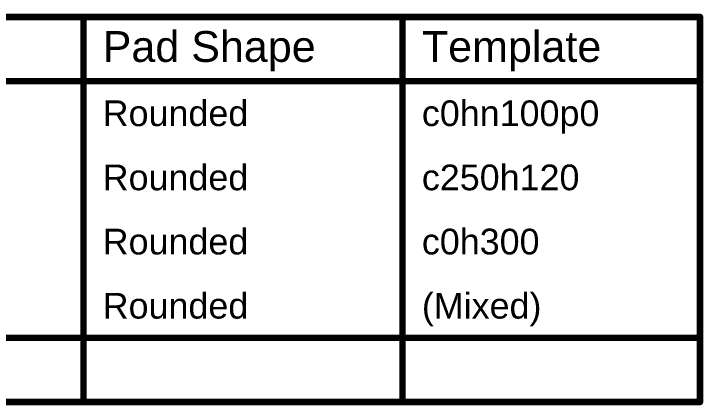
# Model space of a CAD drawing. Header units: inches. Extents: x -9 to 196, y -9 to 68.
# Drawn here: x 134.78 to 175.69, y 44.4 to 67.64 of the extents above; entities that cross this region are included whole.
import ezdxf

# ---------------------------------------------------------------- set-up
doc = ezdxf.new("R2010")
doc.units = ezdxf.units.IN
doc.layers.add('Drill Drawing', color=1, linetype='Continuous')
doc.styles.add('Arial', font='', dxfattribs={"height": 0.2})
doc.styles.get('Arial').set_extended_font_data('Arial')

msp = doc.modelspace()

# ---------------------------------------------------------------- linework, layer by layer
at = {"layer": 'Drill Drawing'}
for points in [[(-3.061, 67.45, 0.381, 0.381, 0), (175.504, 67.45, 0.381, 0.381, 0)], [(138.912, 44.59, 0.381, 0.381, 0), (138.912, 67.45, 0.381, 0.381, 0)], [(157.855, 44.59, 0.381, 0.381, 0), (157.855, 67.45, 0.381, 0.381, 0)], [(175.504, 44.59, 0.381, 0.381, 0), (175.504, 67.45, 0.381, 0.381, 0)], [(-3.061, 63.64, 0.381, 0.381, 0), (175.504, 63.64, 0.381, 0.381, 0)], [(-3.061, 48.4, 0.381, 0.381, 0), (175.504, 48.4, 0.381, 0.381, 0)], [(-3.061, 44.59, 0.381, 0.381, 0), (175.504, 44.59, 0.381, 0.381, 0)]]:
    msp.add_lwpolyline(points, format="xyseb", dxfattribs=at)
for points in [[(138.817, 67.45, 0.191, 0.191, 1), (139.007, 67.45, 0.191, 0.191, 1)], [(157.76, 67.45, 0.191, 0.191, 1), (157.95, 67.45, 0.191, 0.191, 1)], [(175.409, 67.45, 0.191, 0.191, 1), (175.599, 67.45, 0.191, 0.191, 1)], [(175.409, 67.45, 0.191, 0.191, 1), (175.599, 67.45, 0.191, 0.191, 1)], [(175.409, 63.64, 0.191, 0.191, 1), (175.599, 63.64, 0.191, 0.191, 1)], [(175.409, 48.4, 0.191, 0.191, 1), (175.599, 48.4, 0.191, 0.191, 1)], [(138.817, 44.59, 0.191, 0.191, 1), (139.007, 44.59, 0.191, 0.191, 1)], [(157.76, 44.59, 0.191, 0.191, 1), (157.95, 44.59, 0.191, 0.191, 1)], [(175.409, 44.59, 0.191, 0.191, 1), (175.599, 44.59, 0.191, 0.191, 1)], [(175.409, 44.59, 0.191, 0.191, 1), (175.599, 44.59, 0.191, 0.191, 1)]]:
    msp.add_lwpolyline(points, format="xyseb", close=True, dxfattribs=at)

# ---------------------------------------------------------------- texts
at = {"layer": 'Drill Drawing', "style": 'Arial'}
for s, height, p in [('Pad Shape', 1.8288, (140.055, 64.783)), ('Template', 1.8288, (158.998, 64.783)), ('Rounded', 1.524, (140.055, 60.973)), ('c0hn100p0', 1.524, (158.998, 60.973)), ('Rounded', 1.524, (140.055, 57.163)), ('c250h120', 1.524, (158.998, 57.163)), ('Rounded', 1.524, (140.055, 53.353)), ('c0h300', 1.524, (158.998, 53.353)), ('Rounded', 1.524, (140.055, 49.543)), ('(Mixed)', 1.524, (158.998, 49.543))]:
    msp.add_text(s, height=height, dxfattribs=at).set_placement(p)

doc.saveas('drawing.dxf')
